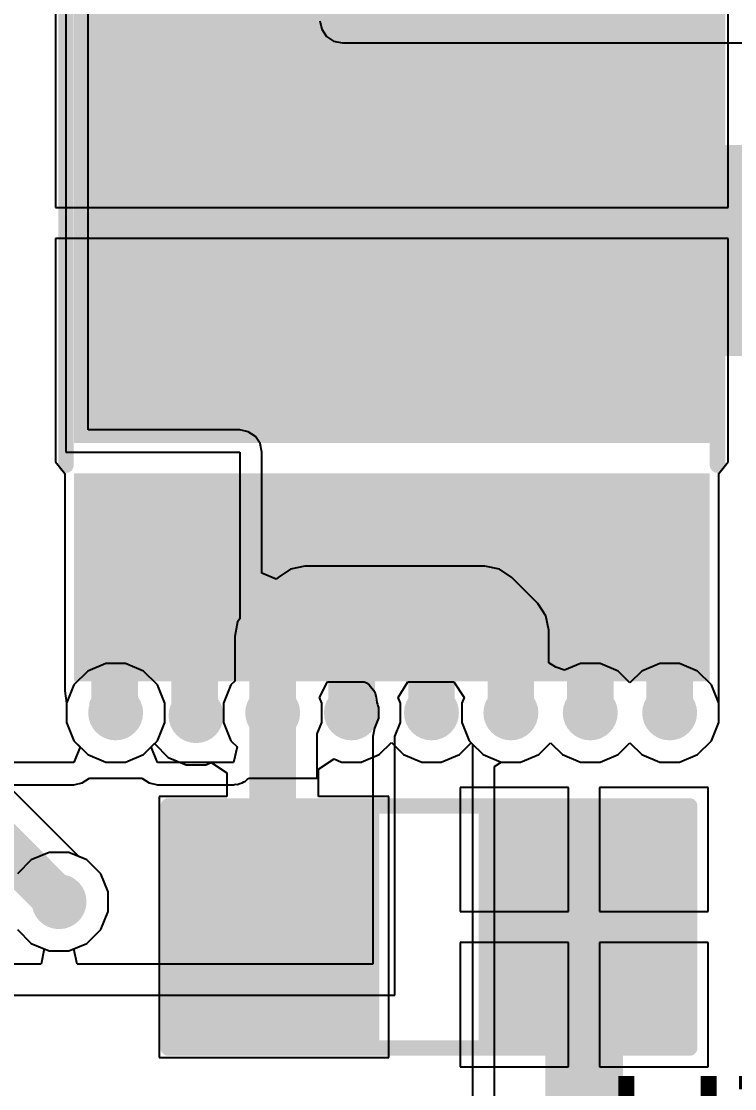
# Model space of a CAD drawing. Header units: millimetres. Extents: x -5.5 to 48.8, y -1.4 to 42.1.
# Drawn here: x 3.17 to 9, y 10.41 to 19.15 of the extents above; entities that cross this region are included whole.
import ezdxf

# ---------------------------------------------------------------- set-up
doc = ezdxf.new("R2010")
doc.units = ezdxf.units.MM
for name, color, linetype in [('BottomLayer', 5, 'Continuous'), ('TopLayer', 1, 'Continuous'), ('TopOverlay', 2, 'Continuous'), ('TopPaste', 8, 'Continuous'), ('TopSolder', 216, 'Continuous'), ('ViaHoleLayer', 16, 'Continuous')]:
    doc.layers.add(name, color=color, linetype=linetype)
doc.styles.add('Arial', font='', dxfattribs={"height": 0.2})
doc.styles.get('Arial').set_extended_font_data('Arial')

# ---------------------------------------------------------------- blocks, each defined once
blk = doc.blocks.new('R___1206_23')
at = {"layer": 'TopLayer'}
for points in [[(-2.032, 0.889), (-0.508, 0.889), (-0.508, -0.889), (-2.032, -0.889)], [(0.508, 0.889), (2.032, 0.889), (2.032, -0.889), (0.508, -0.889)]]:
    blk.add_hatch(color=1, dxfattribs=at).paths.add_polyline_path(points)
at = {"layer": 'TopPaste'}
for points in [[(-2.032, 0.889), (-0.508, 0.889), (-0.508, -0.889), (-2.032, -0.889)], [(0.508, 0.889), (2.032, 0.889), (2.032, -0.889), (0.508, -0.889)]]:
    blk.add_hatch(color=8, dxfattribs=at).paths.add_polyline_path(points)
at = {"layer": 'TopSolder'}
for points in [[(-2.1336, 0.9906), (-0.4064, 0.9906), (-0.4064, -0.9906), (-2.1336, -0.9906)], [(0.4064, 0.9906), (2.1336, 0.9906), (2.1336, -0.9906), (0.4064, -0.9906)]]:
    blk.add_hatch(color=216, dxfattribs=at).paths.add_polyline_path(points)
at = {"layer": 'TopOverlay', "const_width": 0.127}
for points in [[(2.1336, 0.9906), (-2.1336, 0.9906)], [(-2.1336, 0.9906), (-2.1336, -0.9906)], [(2.1336, 0.9906), (2.1336, -0.9906)], [(2.1336, -0.9906), (-2.1336, -0.9906)]]:
    blk.add_lwpolyline(points, dxfattribs=at)
at = {"layer": 'TopOverlay', "const_width": 0.0635}
for points in [[(-2.16535, 0.9906, 1), (-2.10185, 0.9906, 1)], [(-2.16535, 0.9906, 1), (-2.10185, 0.9906, 1)], [(2.10185, 0.9906, 1), (2.16535, 0.9906, 1)], [(2.10185, 0.9906, 1), (2.16535, 0.9906, 1)], [(-2.16535, -0.9906, 1), (-2.10185, -0.9906, 1)], [(-2.16535, -0.9906, 1), (-2.10185, -0.9906, 1)], [(2.10185, -0.9906, 1), (2.16535, -0.9906, 1)], [(2.10185, -0.9906, 1), (2.16535, -0.9906, 1)]]:
    blk.add_lwpolyline(points, format="xyb", close=True, dxfattribs=at)
blk = doc.blocks.new('HTSSOP_16_27')
at = {"layer": 'TopLayer'}
for points in [[(-3.65, 2.5), (-2.15, 2.5), (-2.15, 2.05), (-3.65, 2.05)], [(-1.7, 2.5), (1.7, 2.5), (1.7, -2.5), (-1.7, -2.5)], [(2.15, 2.5), (3.65, 2.5), (3.65, 2.05), (2.15, 2.05)], [(-3.65, 1.85), (-2.15, 1.85), (-2.15, 1.4), (-3.65, 1.4)], [(2.15, 1.85), (3.65, 1.85), (3.65, 1.4), (2.15, 1.4)], [(-3.65, 1.2), (-2.15, 1.2), (-2.15, 0.75), (-3.65, 0.75)], [(2.15, 1.2), (3.65, 1.2), (3.65, 0.75), (2.15, 0.75)], [(-3.65, 0.55), (-2.15, 0.55), (-2.15, 0.1), (-3.65, 0.1)], [(2.15, 0.55), (3.65, 0.55), (3.65, 0.1), (2.15, 0.1)], [(-3.65, -0.1), (-2.15, -0.1), (-2.15, -0.55), (-3.65, -0.55)], [(2.15, -0.1), (3.65, -0.1), (3.65, -0.55), (2.15, -0.55)], [(-3.65, -0.75), (-2.15, -0.75), (-2.15, -1.2), (-3.65, -1.2)], [(2.15, -0.75), (3.65, -0.75), (3.65, -1.2), (2.15, -1.2)], [(-3.65, -1.4), (-2.15, -1.4), (-2.15, -1.85), (-3.65, -1.85)], [(2.15, -1.4), (3.65, -1.4), (3.65, -1.85), (2.15, -1.85)], [(-3.65, -2.05), (-2.15, -2.05), (-2.15, -2.5), (-3.65, -2.5)], [(2.15, -2.05), (3.65, -2.05), (3.65, -2.5), (2.15, -2.5)]]:
    blk.add_hatch(color=1, dxfattribs=at).paths.add_polyline_path(points)
at = {"layer": 'TopPaste'}
for points in [[(-3.65, 2.5), (-2.15, 2.5), (-2.15, 2.05), (-3.65, 2.05)], [(-1.7, 2.5), (1.7, 2.5), (1.7, -2.5), (-1.7, -2.5)], [(2.15, 2.5), (3.65, 2.5), (3.65, 2.05), (2.15, 2.05)], [(-3.65, 1.85), (-2.15, 1.85), (-2.15, 1.4), (-3.65, 1.4)], [(2.15, 1.85), (3.65, 1.85), (3.65, 1.4), (2.15, 1.4)], [(-3.65, 1.2), (-2.15, 1.2), (-2.15, 0.75), (-3.65, 0.75)], [(2.15, 1.2), (3.65, 1.2), (3.65, 0.75), (2.15, 0.75)], [(-3.65, 0.55), (-2.15, 0.55), (-2.15, 0.1), (-3.65, 0.1)], [(2.15, 0.55), (3.65, 0.55), (3.65, 0.1), (2.15, 0.1)], [(-3.65, -0.1), (-2.15, -0.1), (-2.15, -0.55), (-3.65, -0.55)], [(2.15, -0.1), (3.65, -0.1), (3.65, -0.55), (2.15, -0.55)], [(-3.65, -0.75), (-2.15, -0.75), (-2.15, -1.2), (-3.65, -1.2)], [(2.15, -0.75), (3.65, -0.75), (3.65, -1.2), (2.15, -1.2)], [(-3.65, -1.4), (-2.15, -1.4), (-2.15, -1.85), (-3.65, -1.85)], [(2.15, -1.4), (3.65, -1.4), (3.65, -1.85), (2.15, -1.85)], [(-3.65, -2.05), (-2.15, -2.05), (-2.15, -2.5), (-3.65, -2.5)], [(2.15, -2.05), (3.65, -2.05), (3.65, -2.5), (2.15, -2.5)]]:
    blk.add_hatch(color=8, dxfattribs=at).paths.add_polyline_path(points)
at = {"layer": 'TopSolder'}
for points in [[(-3.7516, 2.6016), (-2.0484, 2.6016), (-2.0484, 1.9484), (-3.7516, 1.9484)], [(-1.8016, 2.6016), (1.8016, 2.6016), (1.8016, -2.6016), (-1.8016, -2.6016)], [(2.0484, 2.6016), (3.7516, 2.6016), (3.7516, 1.9484), (2.0484, 1.9484)], [(-3.7516, 1.9516), (-2.0484, 1.9516), (-2.0484, 1.2984), (-3.7516, 1.2984)], [(2.0484, 1.9516), (3.7516, 1.9516), (3.7516, 1.2984), (2.0484, 1.2984)], [(-3.7516, 1.3016), (-2.0484, 1.3016), (-2.0484, 0.6484), (-3.7516, 0.6484)], [(2.0484, 1.3016), (3.7516, 1.3016), (3.7516, 0.6484), (2.0484, 0.6484)], [(-3.7516, 0.6516), (-2.0484, 0.6516), (-2.0484, -0.0016), (-3.7516, -0.0016)], [(2.0484, 0.6516), (3.7516, 0.6516), (3.7516, -0.0016), (2.0484, -0.0016)], [(-3.7516, 0.0016), (-2.0484, 0.0016), (-2.0484, -0.6516), (-3.7516, -0.6516)], [(2.0484, 0.0016), (3.7516, 0.0016), (3.7516, -0.6516), (2.0484, -0.6516)], [(-3.7516, -0.6484), (-2.0484, -0.6484), (-2.0484, -1.3016), (-3.7516, -1.3016)], [(2.0484, -0.6484), (3.7516, -0.6484), (3.7516, -1.3016), (2.0484, -1.3016)], [(-3.7516, -1.2984), (-2.0484, -1.2984), (-2.0484, -1.9516), (-3.7516, -1.9516)], [(2.0484, -1.2984), (3.7516, -1.2984), (3.7516, -1.9516), (2.0484, -1.9516)], [(-3.7516, -1.9484), (-2.0484, -1.9484), (-2.0484, -2.6016), (-3.7516, -2.6016)], [(2.0484, -1.9484), (3.7516, -1.9484), (3.7516, -2.6016), (2.0484, -2.6016)]]:
    blk.add_hatch(color=216, dxfattribs=at).paths.add_polyline_path(points)
at = {"layer": 'TopOverlay', "const_width": 0.127}
for points in [[(-1.9812, 2.667), (1.9812, 2.667)], [(-3.937, 2.413), (-3.937, 2.159)], [(-3.937, 2.413), (-3.81, 2.286)], [(-3.81, 2.286), (-3.937, 2.159)], [(-1.9812, -2.667), (1.9812, -2.667)]]:
    blk.add_lwpolyline(points, dxfattribs=at)
at = {"layer": 'TopOverlay', "const_width": 0.0635}
for points in [[(-2.013, 2.667, 1), (-1.9494, 2.667, 1)], [(1.9494, 2.667, 1), (2.013, 2.667, 1)], [(-3.9688, 2.413, 1), (-3.9053, 2.413, 1)], [(-3.9688, 2.413, 1), (-3.9053, 2.413, 1)], [(-3.8418, 2.286, 1), (-3.7782, 2.286, 1)], [(-3.8418, 2.286, 1), (-3.7782, 2.286, 1)], [(-3.9688, 2.159, 1), (-3.9053, 2.159, 1)], [(-3.9688, 2.159, 1), (-3.9053, 2.159, 1)], [(-2.013, -2.667, 1), (-1.9494, -2.667, 1)], [(1.9494, -2.667, 1), (2.013, -2.667, 1)]]:
    blk.add_lwpolyline(points, format="xyb", close=True, dxfattribs=at)

msp = doc.modelspace()

# ---------------------------------------------------------------- hatches: boundary and pattern name
at = {"layer": 'BottomLayer'}
h = msp.add_hatch(color=5, dxfattribs=at)
edge = h.paths.add_edge_path()
edge.add_arc((4.8895, 18.2383), 0.225, 0, 360)
h = msp.add_hatch(color=5, dxfattribs=at)
edge = h.paths.add_edge_path()
edge.add_arc((6.0343, 18.2383), 0.225, 0, 360)
h = msp.add_hatch(color=5, dxfattribs=at)
edge = h.paths.add_edge_path()
edge.add_arc((7.1501, 18.2274), 0.225, 0, 360)
h = msp.add_hatch(color=5, dxfattribs=at)
edge = h.paths.add_edge_path()
edge.add_arc((4.8895, 17.3719), 0.225, 0, 360)
h = msp.add_hatch(color=5, dxfattribs=at)
edge = h.paths.add_edge_path()
edge.add_arc((6.0343, 17.3719), 0.225, 0, 360)
h = msp.add_hatch(color=5, dxfattribs=at)
edge = h.paths.add_edge_path()
edge.add_arc((7.1501, 17.361), 0.225, 0, 360)
h = msp.add_hatch(color=5, dxfattribs=at)
edge = h.paths.add_edge_path()
edge.add_arc((4.8895, 16.4947), 0.225, 0, 360)
h = msp.add_hatch(color=5, dxfattribs=at)
edge = h.paths.add_edge_path()
edge.add_arc((6.0343, 16.4947), 0.225, 0, 360)
h = msp.add_hatch(color=5, dxfattribs=at)
edge = h.paths.add_edge_path()
edge.add_arc((7.1501, 16.4947), 0.225, 0, 360)
h = msp.add_hatch(color=5, dxfattribs=at)
edge = h.paths.add_edge_path()
edge.add_arc((3.937, 13.4874), 0.225, 0, 360)
h = msp.add_hatch(color=5, dxfattribs=at)
edge = h.paths.add_edge_path()
edge.add_arc((4.5952, 13.4648), 0.225, 0, 360)
h = msp.add_hatch(color=5, dxfattribs=at)
edge = h.paths.add_edge_path()
edge.add_arc((5.2226, 13.4874), 0.225, 0, 360)
h = msp.add_hatch(color=5, dxfattribs=at)
edge = h.paths.add_edge_path()
edge.add_arc((5.8674, 13.4874), 0.225, 0, 360)
h = msp.add_hatch(color=5, dxfattribs=at)
edge = h.paths.add_edge_path()
edge.add_arc((6.5226, 13.4874), 0.225, 0, 360)
h = msp.add_hatch(color=5, dxfattribs=at)
edge = h.paths.add_edge_path()
edge.add_arc((7.1726, 13.4874), 0.225, 0, 360)
h = msp.add_hatch(color=5, dxfattribs=at)
edge = h.paths.add_edge_path()
edge.add_arc((7.8226, 13.4874), 0.225, 0, 360)
h = msp.add_hatch(color=5, dxfattribs=at)
edge = h.paths.add_edge_path()
edge.add_arc((8.4726, 13.4874), 0.225, 0, 360)
h = msp.add_hatch(color=5, dxfattribs=at)
edge = h.paths.add_edge_path()
edge.add_arc((3.4738, 11.9424), 0.225, 0, 360)
at = {"layer": 'TopLayer'}
h = msp.add_hatch(color=1, dxfattribs=at)
edge = h.paths.add_edge_path()
edge.add_arc((4.8895, 18.2383), 0.225, 0, 360)
h = msp.add_hatch(color=1, dxfattribs=at)
edge = h.paths.add_edge_path()
edge.add_arc((6.0343, 18.2383), 0.225, 0, 360)
h = msp.add_hatch(color=1, dxfattribs=at)
edge = h.paths.add_edge_path()
edge.add_arc((7.1501, 18.2274), 0.225, 0, 360)
msp.add_hatch(color=1, dxfattribs=at).paths.add_polyline_path([(8.4582, 16.4084), (15.8242, 16.4084), (15.8242, 18.1356), (8.4582, 18.1356)])
h = msp.add_hatch(color=1, dxfattribs=at)
edge = h.paths.add_edge_path()
edge.add_arc((4.8895, 17.3719), 0.225, 0, 360)
h = msp.add_hatch(color=1, dxfattribs=at)
edge = h.paths.add_edge_path()
edge.add_arc((6.0343, 17.3719), 0.225, 0, 360)
h = msp.add_hatch(color=1, dxfattribs=at)
edge = h.paths.add_edge_path()
edge.add_arc((7.1501, 17.361), 0.225, 0, 360)
h = msp.add_hatch(color=1, dxfattribs=at)
edge = h.paths.add_edge_path()
edge.add_arc((4.8895, 16.4947), 0.225, 0, 360)
h = msp.add_hatch(color=1, dxfattribs=at)
edge = h.paths.add_edge_path()
edge.add_arc((6.0343, 16.4947), 0.225, 0, 360)
h = msp.add_hatch(color=1, dxfattribs=at)
edge = h.paths.add_edge_path()
edge.add_arc((7.1501, 16.4947), 0.225, 0, 360)
h = msp.add_hatch(color=1, dxfattribs=at)
edge = h.paths.add_edge_path()
edge.add_arc((3.937, 13.4874), 0.225, 0, 360)
h = msp.add_hatch(color=1, dxfattribs=at)
edge = h.paths.add_edge_path()
edge.add_arc((4.5952, 13.4648), 0.225, 0, 360)
h = msp.add_hatch(color=1, dxfattribs=at)
edge = h.paths.add_edge_path()
edge.add_arc((5.2226, 13.4874), 0.225, 0, 360)
h = msp.add_hatch(color=1, dxfattribs=at)
edge = h.paths.add_edge_path()
edge.add_arc((5.8674, 13.4874), 0.225, 0, 360)
h = msp.add_hatch(color=1, dxfattribs=at)
edge = h.paths.add_edge_path()
edge.add_arc((6.5226, 13.4874), 0.225, 0, 360)
h = msp.add_hatch(color=1, dxfattribs=at)
edge = h.paths.add_edge_path()
edge.add_arc((7.1726, 13.4874), 0.225, 0, 360)
h = msp.add_hatch(color=1, dxfattribs=at)
edge = h.paths.add_edge_path()
edge.add_arc((7.8226, 13.4874), 0.225, 0, 360)
h = msp.add_hatch(color=1, dxfattribs=at)
edge = h.paths.add_edge_path()
edge.add_arc((8.4726, 13.4874), 0.225, 0, 360)
h = msp.add_hatch(color=1, dxfattribs=at)
edge = h.paths.add_edge_path()
edge.add_arc((3.4738, 11.9424), 0.225, 0, 360)
at = {"layer": 'ViaHoleLayer'}
h = msp.add_hatch(color=16, dxfattribs=at)
edge = h.paths.add_edge_path()
edge.add_arc((4.8895, 18.2383), 0.1, 0, 360)
h = msp.add_hatch(color=16, dxfattribs=at)
edge = h.paths.add_edge_path()
edge.add_arc((6.0343, 18.2383), 0.1, 0, 360)
h = msp.add_hatch(color=16, dxfattribs=at)
edge = h.paths.add_edge_path()
edge.add_arc((7.1501, 18.2274), 0.1, 0, 360)
h = msp.add_hatch(color=16, dxfattribs=at)
edge = h.paths.add_edge_path()
edge.add_arc((4.8895, 17.3719), 0.1, 0, 360)
h = msp.add_hatch(color=16, dxfattribs=at)
edge = h.paths.add_edge_path()
edge.add_arc((6.0343, 17.3719), 0.1, 0, 360)
h = msp.add_hatch(color=16, dxfattribs=at)
edge = h.paths.add_edge_path()
edge.add_arc((7.1501, 17.361), 0.1, 0, 360)
h = msp.add_hatch(color=16, dxfattribs=at)
edge = h.paths.add_edge_path()
edge.add_arc((4.8895, 16.4947), 0.1, 0, 360)
h = msp.add_hatch(color=16, dxfattribs=at)
edge = h.paths.add_edge_path()
edge.add_arc((6.0343, 16.4947), 0.1, 0, 360)
h = msp.add_hatch(color=16, dxfattribs=at)
edge = h.paths.add_edge_path()
edge.add_arc((7.1501, 16.4947), 0.1, 0, 360)
h = msp.add_hatch(color=16, dxfattribs=at)
edge = h.paths.add_edge_path()
edge.add_arc((3.937, 13.4874), 0.1, 0, 360)
h = msp.add_hatch(color=16, dxfattribs=at)
edge = h.paths.add_edge_path()
edge.add_arc((4.5952, 13.4648), 0.1, 0, 360)
h = msp.add_hatch(color=16, dxfattribs=at)
edge = h.paths.add_edge_path()
edge.add_arc((5.2226, 13.4874), 0.1, 0, 360)
h = msp.add_hatch(color=16, dxfattribs=at)
edge = h.paths.add_edge_path()
edge.add_arc((5.8674, 13.4874), 0.1, 0, 360)
h = msp.add_hatch(color=16, dxfattribs=at)
edge = h.paths.add_edge_path()
edge.add_arc((6.5226, 13.4874), 0.1, 0, 360)
h = msp.add_hatch(color=16, dxfattribs=at)
edge = h.paths.add_edge_path()
edge.add_arc((7.1726, 13.4874), 0.1, 0, 360)
h = msp.add_hatch(color=16, dxfattribs=at)
edge = h.paths.add_edge_path()
edge.add_arc((7.8226, 13.4874), 0.1, 0, 360)
h = msp.add_hatch(color=16, dxfattribs=at)
edge = h.paths.add_edge_path()
edge.add_arc((8.4726, 13.4874), 0.1, 0, 360)
h = msp.add_hatch(color=16, dxfattribs=at)
edge = h.paths.add_edge_path()
edge.add_arc((3.4738, 11.9424), 0.1, 0, 360)

# ---------------------------------------------------------------- linework, layer by layer
at = {"layer": 'BottomLayer'}
for p, q in [((3.5306, 21.4376), (3.5306, 15.621)), ((3.7119, 15.8023), (3.7119, 21.4376)), ((5.6099, 19.1516), (5.6237, 19.0822)), ((5.6237, 19.0822), (5.663, 19.0234)), ((5.663, 19.0234), (5.7218, 18.9841)), ((5.7218, 18.9841), (5.7912, 18.9703)), ((5.7912, 18.9703), (10.3343, 18.9703)), ((4.953, 15.8023), (3.7119, 15.8023)), ((5.0224, 15.7885), (4.953, 15.8023)), ((5.0812, 15.7492), (5.0224, 15.7885)), ((5.1205, 15.6904), (5.0812, 15.7492)), ((5.1343, 15.621), (5.1205, 15.6904)), ((3.5306, 15.621), (4.953, 15.621)), ((4.953, 15.621), (4.953, 14.2577)), ((5.1343, 14.6297), (5.1343, 15.621)), ((5.4864, 14.6872), (5.3675, 14.6635)), ((6.9596, 14.6872), (5.4864, 14.6872)), ((7.0785, 14.6635), (6.9596, 14.6872)), ((5.2516, 14.5811), (5.1343, 14.6297)), ((5.2667, 14.5961), (5.2516, 14.5811)), ((5.3675, 14.6635), (5.2667, 14.5961)), ((7.1793, 14.5961), (7.0785, 14.6635)), ((7.3923, 14.3831), (7.1793, 14.5961)), ((7.4597, 14.2823), (7.3923, 14.3831)), ((4.953, 14.2577), (4.9355, 14.2315)), ((7.4834, 14.1634), (7.4597, 14.2823)), ((4.9355, 14.2315), (4.9118, 14.1126)), ((7.4834, 13.8974), (7.4834, 14.1634)), ((4.9118, 14.1126), (4.9118, 13.7463)), ((3.8569, 13.8902), (3.7088, 13.8289)), ((4.0171, 13.8902), (3.8569, 13.8902)), ((4.1652, 13.8289), (4.0171, 13.8902)), ((7.541, 13.8618), (7.4834, 13.8974)), ((7.7425, 13.8902), (7.6104, 13.8355)), ((7.9027, 13.8902), (7.7425, 13.8902)), ((8.0508, 13.8289), (7.9027, 13.8902)), ((8.3925, 13.8902), (8.2444, 13.8289)), ((8.5527, 13.8902), (8.3925, 13.8902)), ((8.7008, 13.8289), (8.5527, 13.8902)), ((3.7088, 13.8289), (3.5955, 13.7156)), ((4.2785, 13.7156), (4.1652, 13.8289)), ((7.6104, 13.8355), (7.541, 13.8618)), ((8.1476, 13.732), (8.0508, 13.8289)), ((8.2444, 13.8289), (8.1476, 13.732)), ((8.8141, 13.7156), (8.7008, 13.8289)), ((3.5955, 13.7156), (3.5342, 13.5675)), ((4.3398, 13.5675), (4.2785, 13.7156)), ((4.8811, 13.7156), (4.8198, 13.5675)), ((4.9118, 13.7463), (4.8811, 13.7156)), ((5.606, 13.6144), (5.6703, 13.7414)), ((5.6703, 13.7414), (5.9728, 13.7414)), ((5.9728, 13.7414), (5.9811, 13.7382)), ((5.9811, 13.7382), (5.9919, 13.7324)), ((5.9919, 13.7324), (6.0124, 13.7162)), ((6.0124, 13.7162), (6.0581, 13.66)), ((6.2508, 13.6144), (6.329, 13.7414)), ((6.329, 13.7414), (6.7044, 13.7414)), ((6.7044, 13.7414), (6.7892, 13.6144)), ((8.8754, 13.5675), (8.8141, 13.7156)), ((6.0581, 13.66), (6.0695, 13.6144)), ((3.5342, 13.5675), (3.5342, 13.4073)), ((4.3398, 13.4073), (4.3398, 13.5675)), ((4.8198, 13.5675), (4.8198, 13.4073)), ((5.6254, 13.5675), (5.606, 13.6144)), ((5.6254, 13.4073), (5.6254, 13.5675)), ((6.0695, 13.6144), (6.0695, 13.6144)), ((6.0695, 13.6144), (6.0736, 13.5936)), ((6.0736, 13.5936), (6.0744, 13.5725)), ((6.0744, 13.5725), (6.0805, 13.5593)), ((6.0805, 13.5593), (6.0833, 13.545)), ((6.0833, 13.545), (6.0889, 13.5315)), ((6.2702, 13.5675), (6.2508, 13.6144)), ((6.2702, 13.4073), (6.2702, 13.5675)), ((6.7892, 13.6144), (6.7698, 13.5675)), ((6.7698, 13.5675), (6.7698, 13.4073)), ((8.8754, 13.4073), (8.8754, 13.5675)), ((6.0889, 13.5315), (6.0889, 13.4433)), ((3.5342, 13.4073), (3.5955, 13.2592)), ((4.2785, 13.2592), (4.3398, 13.4073)), ((4.8198, 13.4073), (4.8811, 13.2592)), ((5.588, 13.317), (5.6254, 13.4073)), ((6.0889, 13.4433), (6.0555, 13.3627)), ((6.223, 13.2933), (6.2702, 13.4073)), ((6.7698, 13.4073), (6.8311, 13.2592)), ((8.8141, 13.2592), (8.8754, 13.4073)), ((5.588, 12.954), (5.588, 13.317)), ((6.0555, 13.3627), (6.0417, 13.2933)), ((6.0417, 13.2933), (6.0417, 11.43)), ((6.223, 11.176), (6.223, 13.2933)), ((3.6468, 13.208), (3.5942, 13.081)), ((3.5955, 13.2592), (3.6468, 13.208)), ((4.2272, 13.208), (4.2785, 13.2592)), ((4.2798, 13.081), (4.2272, 13.208)), ((4.8811, 13.2592), (4.9324, 13.208)), ((4.9324, 13.208), (4.9032, 13.081)), ((6.8311, 13.2592), (6.858, 13.2324)), ((6.858, 13.2324), (6.858, 9.398)), ((7.4008, 13.1459), (7.4976, 13.2428)), ((7.4976, 13.2428), (7.5944, 13.1459)), ((8.0508, 13.1459), (8.1476, 13.2428)), ((8.1476, 13.2428), (8.2444, 13.1459)), ((8.7008, 13.1459), (8.8141, 13.2592)), ((7.2527, 13.0846), (7.4008, 13.1459)), ((7.5944, 13.1459), (7.7425, 13.0846)), ((7.9027, 13.0846), (8.0508, 13.1459)), ((8.2444, 13.1459), (8.3925, 13.0846)), ((8.5527, 13.0846), (8.7008, 13.1459)), ((3.5942, 13.081), (1.651, 13.081)), ((4.9032, 13.081), (4.2798, 13.081)), ((7.0393, 13.0491), (7.0925, 13.0846)), ((7.0393, 9.398), (7.0393, 13.0491)), ((7.0925, 13.0846), (7.2527, 13.0846)), ((7.7425, 13.0846), (7.9027, 13.0846)), ((8.3925, 13.0846), (8.5527, 13.0846)), ((3.6635, 12.9135), (3.7223, 12.9528)), ((3.7223, 12.9528), (3.7231, 12.954)), ((3.7231, 12.954), (4.1509, 12.954)), ((4.1509, 12.954), (4.1517, 12.9528)), ((4.1517, 12.9528), (4.2105, 12.9135)), ((4.9852, 12.922), (4.9994, 12.9274)), ((4.9994, 12.9274), (5.0143, 12.9414)), ((5.0143, 12.9414), (5.0313, 12.9528)), ((5.0313, 12.9528), (5.0321, 12.954)), ((5.0321, 12.954), (5.588, 12.954)), ((1.651, 12.8997), (3.5942, 12.8997)), ((3.5942, 12.8997), (3.6635, 12.9135)), ((4.2105, 12.9135), (4.2798, 12.8997)), ((4.2798, 12.8997), (4.9032, 12.8997)), ((4.9032, 12.8997), (4.9181, 12.9027)), ((4.9181, 12.9027), (4.9332, 12.9022)), ((4.9332, 12.9022), (4.9524, 12.9095)), ((4.9524, 12.9095), (4.9725, 12.9135)), ((4.9725, 12.9135), (4.9852, 12.922)), ((3.3937, 12.3452), (3.2457, 12.2839)), ((3.554, 12.3452), (3.3937, 12.3452)), ((3.702, 12.2839), (3.554, 12.3452)), ((3.2457, 12.2839), (3.1324, 12.1706)), ((3.8153, 12.1706), (3.702, 12.2839)), ((3.8766, 12.0225), (3.8153, 12.1706)), ((3.8766, 11.8623), (3.8766, 12.0225)), ((3.8153, 11.7142), (3.8766, 11.8623)), ((3.1324, 11.7142), (3.2457, 11.6009)), ((3.702, 11.6009), (3.8153, 11.7142)), ((3.2457, 11.6009), (3.3517, 11.557)), ((3.3517, 11.557), (3.3264, 11.43)), ((3.596, 11.557), (3.702, 11.6009)), ((3.6212, 11.43), (3.596, 11.557)), ((3.3264, 11.43), (2.6748, 11.43)), ((6.0417, 11.43), (3.6212, 11.43)), ((2.6639, 11.176), (6.223, 11.176))]:
    msp.add_line(p, q, dxfattribs=at)
at = {"layer": 'BottomLayer', "const_width": 0.254}
for points in [[(5.2226, 14.1126), (5.4864, 14.3764)], [(5.4864, 14.3764), (6.9596, 14.3764)], [(6.9596, 14.3764), (7.1726, 14.1634)], [(5.2226, 13.4874), (5.2226, 14.1126)], [(7.1726, 13.4874), (7.1726, 14.1634)]]:
    msp.add_lwpolyline(points, dxfattribs=at)
at = {"layer": 'BottomLayer', "const_width": 0.127}
for points in [[(5.4229, 14.3764, 1), (5.5499, 14.3764, 1)], [(5.4229, 14.3764, 1), (5.5499, 14.3764, 1)], [(6.8961, 14.3764, 1), (7.0231, 14.3764, 1)], [(6.8961, 14.3764, 1), (7.0231, 14.3764, 1)], [(5.1591, 14.1126, 1), (5.2861, 14.1126, 1)], [(5.1591, 14.1126, 1), (5.2861, 14.1126, 1)], [(7.1091, 14.1634, 1), (7.2361, 14.1634, 1)], [(7.1091, 14.1634, 1), (7.2361, 14.1634, 1)], [(5.1591, 13.4874, 1), (5.2861, 13.4874, 1)], [(7.1091, 13.4874, 1), (7.2361, 13.4874, 1)]]:
    msp.add_lwpolyline(points, format="xyb", close=True, dxfattribs=at)
at = {"layer": 'TopLayer'}
for p, q in [((3.4436, 19.4502), (3.4436, 17.6232)), ((8.9516, 17.6232), (8.9516, 19.4502)), ((3.4436, 17.6232), (6.1976, 17.6232)), ((6.1976, 17.6232), (8.9516, 17.6232)), ((6.1976, 17.3692), (3.4436, 17.3692)), ((3.4436, 17.3692), (3.4436, 15.6194)), ((8.9516, 17.3692), (6.1976, 17.3692)), ((8.9516, 15.6194), (8.9516, 17.3692)), ((3.4436, 15.6194), (3.4436, 15.5422)), ((8.9516, 15.5422), (8.9516, 15.6194)), ((3.4436, 15.5422), (3.5198, 15.4468)), ((8.8754, 15.4468), (8.9516, 15.5422)), ((3.5198, 15.4468), (3.5198, 15.4152)), ((3.5198, 15.4152), (3.5198, 13.6684)), ((8.8754, 13.6684), (8.8754, 15.4468)), ((3.5198, 13.6684), (3.5198, 13.6684)), ((3.5198, 13.6684), (3.5342, 13.5675)), ((8.8754, 13.4073), (8.8754, 13.6684)), ((8.8754, 13.6684), (8.8754, 13.6684)), ((3.6361, 12.3112), (2.3656, 13.5817)), ((3.5342, 13.5675), (3.5342, 13.4073)), ((3.5342, 13.4073), (3.5955, 13.2592)), ((8.8141, 13.2592), (8.8754, 13.4073)), ((3.5955, 13.2592), (3.7088, 13.1459)), ((4.1652, 13.1459), (4.2548, 13.2356)), ((4.2548, 13.2356), (4.367, 13.1233)), ((6.0956, 13.1459), (6.195, 13.2454)), ((6.195, 13.2454), (6.2944, 13.1459)), ((6.7508, 13.1459), (6.8476, 13.2428)), ((6.8476, 13.2428), (6.9444, 13.1459)), ((7.4008, 13.1459), (7.4976, 13.2428)), ((7.4976, 13.2428), (7.5944, 13.1459)), ((8.0508, 13.1459), (8.1476, 13.2428)), ((8.1476, 13.2428), (8.2444, 13.1459)), ((8.7008, 13.1459), (8.8141, 13.2592)), ((3.7088, 13.1459), (3.8569, 13.0846)), ((4.0171, 13.0846), (4.1652, 13.1459)), ((4.367, 13.1233), (4.5151, 13.062)), ((5.5981, 13.0255), (5.7251, 13.1103)), ((5.7251, 13.1103), (5.7873, 13.0846)), ((5.9475, 13.0846), (6.0956, 13.1459)), ((6.2944, 13.1459), (6.4425, 13.0846)), ((6.6027, 13.0846), (6.7508, 13.1459)), ((6.9444, 13.1459), (7.0925, 13.0846)), ((7.2527, 13.0846), (7.4008, 13.1459)), ((7.5944, 13.1459), (7.7425, 13.0846)), ((7.9027, 13.0846), (8.0508, 13.1459)), ((8.2444, 13.1459), (8.3925, 13.0846)), ((8.5527, 13.0846), (8.7008, 13.1459)), ((3.8569, 13.0846), (4.0171, 13.0846)), ((4.5151, 13.062), (4.6753, 13.062)), ((4.6753, 13.062), (4.7201, 13.0805)), ((4.7201, 13.0805), (4.8471, 12.9957)), ((5.5981, 12.8016), (5.5981, 13.0255)), ((5.7873, 13.0846), (5.9475, 13.0846)), ((6.4425, 13.0846), (6.6027, 13.0846)), ((7.0925, 13.0846), (7.2527, 13.0846)), ((7.7425, 13.0846), (7.9027, 13.0846)), ((8.3925, 13.0846), (8.5527, 13.0846)), ((4.8471, 12.9957), (4.8471, 12.8016)), ((7.6454, 12.8778), (6.7564, 12.8778)), ((6.7564, 12.8778), (6.7564, 11.8618)), ((7.6454, 11.8618), (7.6454, 12.8778)), ((8.7884, 12.8778), (7.8994, 12.8778)), ((7.8994, 12.8778), (7.8994, 11.8618)), ((8.7884, 11.8618), (8.7884, 12.8778)), ((4.8471, 12.8016), (4.2926, 12.8016)), ((4.2926, 12.8016), (4.2926, 10.668)), ((6.1722, 12.8016), (5.5981, 12.8016)), ((6.1722, 10.668), (6.1722, 12.8016)), ((3.702, 12.2839), (3.6361, 12.3112)), ((3.8153, 12.1706), (3.702, 12.2839)), ((3.8766, 12.0225), (3.8153, 12.1706)), ((3.8766, 11.8623), (3.8766, 12.0225)), ((3.8153, 11.7142), (3.8766, 11.8623)), ((6.7564, 11.8618), (7.6454, 11.8618)), ((7.8994, 11.8618), (8.7884, 11.8618)), ((3.1324, 11.7142), (3.2457, 11.6009)), ((3.702, 11.6009), (3.8153, 11.7142)), ((3.2457, 11.6009), (3.3937, 11.5396)), ((3.3937, 11.5396), (3.554, 11.5396)), ((3.554, 11.5396), (3.702, 11.6009)), ((7.6454, 11.6078), (6.7564, 11.6078)), ((6.7564, 11.6078), (6.7564, 10.5918)), ((7.6454, 10.5918), (7.6454, 11.6078)), ((8.7884, 11.6078), (7.8994, 11.6078)), ((7.8994, 11.6078), (7.8994, 10.5918)), ((8.7884, 10.5918), (8.7884, 11.6078)), ((4.2926, 10.668), (6.1722, 10.668)), ((6.7564, 10.5918), (7.6454, 10.5918)), ((7.8994, 10.5918), (8.7884, 10.5918))]:
    msp.add_line(p, q, dxfattribs=at)
for points, const_width in [([(5.8726, 18.796), (5.8726, 20.3962)], 0.4572), ([(6.1976, 17.4962), (6.3097, 17.3841)], 1.27), ([(5.8674, 17.8264), (6.1976, 17.4962)], 0.4572), ([(3.9298, 13.5592), (3.9298, 14.589)], 0.381), ([(4.5726, 14.5962), (4.5839, 14.5849)], 0.381), ([(4.5839, 13.4761), (4.5839, 14.5849)], 0.381), ([(5.2226, 13.4874), (5.2226, 14.5962)], 0.381), ([(5.87, 13.49), (5.87, 14.5936)], 0.381), ([(6.5226, 13.4874), (6.5226, 14.5962)], 0.381), ([(7.1726, 13.4874), (7.1726, 14.5962)], 0.381), ([(7.8226, 13.4874), (7.8226, 14.5962)], 0.381), ([(8.4726, 13.4874), (8.4726, 14.5962)], 0.381), ([(3.9226, 14.5962), (3.9298, 14.589)], 0.254), ([(5.87, 14.5936), (5.8726, 14.5962)], 0.254), ([(4.5839, 13.4761), (4.5952, 13.4648)], 0.381), ([(5.2226, 11.7446), (5.2226, 13.4874)], 0.381), ([(5.8674, 13.4874), (5.87, 13.49)], 0.381), ([(2.1, 13.3162), (3.4738, 11.9424)], 0.381), ([(7.7724, 7.4378), (7.7724, 11.7348)], 0.635), ([(5.2226, 11.7446), (5.2324, 11.7348)], 0.381)]:
    msp.add_lwpolyline(points, dxfattribs=dict(at, const_width=const_width))
for points, const_width in [([(5.7583, 18.796, 1), (5.9869, 18.796, 1)], 0.2286), ([(5.8801, 17.4962, 1), (6.5151, 17.4962, 1)], 0.635), ([(5.7531, 17.8264, 1), (5.9817, 17.8264, 1)], 0.2286), ([(5.9922, 17.3841, 1), (6.6272, 17.3841, 1)], 0.635), ([(6.0833, 17.4962, 1), (6.3119, 17.4962, 1)], 0.2286), ([(3.8345, 14.589, 1), (4.025, 14.589, 1)], 0.1905), ([(4.4773, 14.5962, 1), (4.6678, 14.5962, 1)], 0.1905), ([(4.4887, 14.5849, 1), (4.6792, 14.5849, 1)], 0.1905), ([(4.4887, 14.5849, 1), (4.6792, 14.5849, 1)], 0.1905), ([(5.1273, 14.5962, 1), (5.3178, 14.5962, 1)], 0.1905), ([(5.7748, 14.5936, 1), (5.9653, 14.5936, 1)], 0.1905), ([(6.4273, 14.5962, 1), (6.6178, 14.5962, 1)], 0.1905), ([(7.0773, 14.5962, 1), (7.2678, 14.5962, 1)], 0.1905), ([(7.7273, 14.5962, 1), (7.9178, 14.5962, 1)], 0.1905), ([(8.3773, 14.5962, 1), (8.5678, 14.5962, 1)], 0.1905), ([(3.8591, 14.5962, 1), (3.9861, 14.5962, 1)], 0.127), ([(3.8663, 14.589, 1), (3.9933, 14.589, 1)], 0.127), ([(5.8065, 14.5936, 1), (5.9335, 14.5936, 1)], 0.127), ([(5.8091, 14.5962, 1), (5.9361, 14.5962, 1)], 0.127), ([(3.8345, 13.5592, 1), (4.025, 13.5592, 1)], 0.1905), ([(4.4887, 13.4761, 1), (4.6792, 13.4761, 1)], 0.1905), ([(4.4887, 13.4761, 1), (4.6792, 13.4761, 1)], 0.1905), ([(4.5, 13.4648, 1), (4.6905, 13.4648, 1)], 0.1905), ([(5.1273, 13.4874, 1), (5.3178, 13.4874, 1)], 0.1905), ([(5.1273, 13.4874, 1), (5.3178, 13.4874, 1)], 0.1905), ([(5.7721, 13.4874, 1), (5.9626, 13.4874, 1)], 0.1905), ([(5.7748, 13.49, 1), (5.9653, 13.49, 1)], 0.1905), ([(5.7748, 13.49, 1), (5.9653, 13.49, 1)], 0.1905), ([(6.4273, 13.4874, 1), (6.6178, 13.4874, 1)], 0.1905), ([(7.0773, 13.4874, 1), (7.2678, 13.4874, 1)], 0.1905), ([(7.7273, 13.4874, 1), (7.9178, 13.4874, 1)], 0.1905), ([(8.3773, 13.4874, 1), (8.5678, 13.4874, 1)], 0.1905), ([(3.3786, 11.9424, 1), (3.5691, 11.9424, 1)], 0.1905), ([(7.6136, 11.7348, 1), (7.9312, 11.7348, 1)], 0.3175), ([(5.1273, 11.7446, 1), (5.3178, 11.7446, 1)], 0.1905), ([(5.1273, 11.7446, 1), (5.3178, 11.7446, 1)], 0.1905), ([(5.1372, 11.7348, 1), (5.3276, 11.7348, 1)], 0.1905)]:
    msp.add_lwpolyline(points, format="xyb", close=True, dxfattribs=dict(at, const_width=const_width))

# ---------------------------------------------------------------- block references
for name, p, rotation in [('HTSSOP_16_27', (6.1976, 17.4962), 90), ('R___1206_23', (6.5024, 11.7348), 180)]:
    msp.add_blockref(name, p, dxfattribs=dict(rotation=rotation))

# ---------------------------------------------------------------- texts
at = {"layer": 'TopOverlay', "style": 'Arial'}
msp.add_text('U7', height=1.016, dxfattribs=at).set_placement((7.942, 9.4998))

doc.saveas('drawing.dxf')
